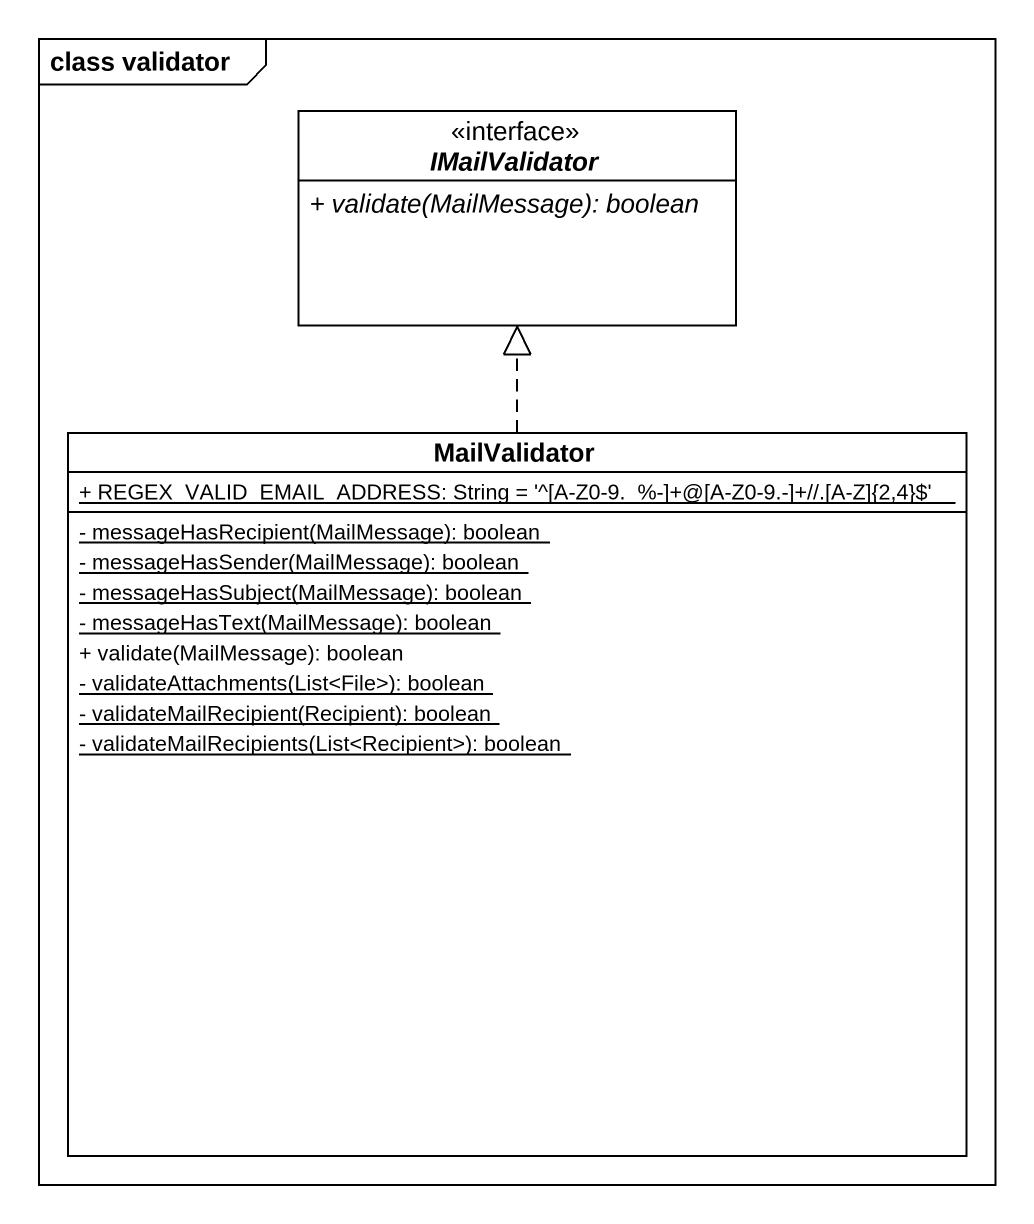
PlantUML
@startuml
mainframe class validator
hide circle
hide empty members
skinparam classAttributeIconSize 0
interface IMailValidator <<interface>> {
  {abstract} + validate(MailMessage): boolean
}
class MailValidator {
  {static} + REGEX_VALID_EMAIL_ADDRESS: String = '^[A-Z0-9._%-]+@[A-Z0-9.-]+//.[A-Z]{2,4}$'
  {static} - messageHasRecipient(MailMessage): boolean
  {static} - messageHasSender(MailMessage): boolean
  {static} - messageHasSubject(MailMessage): boolean
  {static} - messageHasText(MailMessage): boolean
  + validate(MailMessage): boolean
  {static} - validateAttachments(List<File>): boolean
  {static} - validateMailRecipient(Recipient): boolean
  {static} - validateMailRecipients(List<Recipient>): boolean
}
MailValidator .up.|> IMailValidator
@enduml
